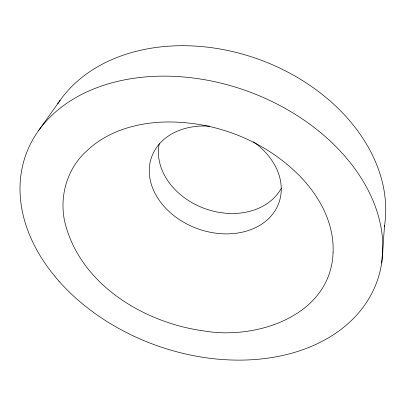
<?xml version="1.0" encoding="UTF-8"?>
<svg xmlns="http://www.w3.org/2000/svg" width="406" height="406" viewBox="0 0 406 406"><rect width="100%" height="100%" fill="white"/><g stroke="black" fill="none" stroke-linecap="round" stroke-linejoin="round"><path stroke-width="0.61" d="M381.686 263.022L384.578 225.457M38.443 130.798L60.21 100.191M253.501 141.887A67.635 51.887 19.9 0 1 255.907 227.446A67.635 51.887 19.9 0 1 153.823 190.866A67.635 51.887 19.9 0 1 209.674 126.185M57.713 103.86A176.706 133.422 19.9 0 1 261.611 60.377A176.706 133.422 19.9 0 1 384.386 226.695M281.414 188.09A65.432 51.395 19.9 0 1 204.781 208.582A65.432 51.395 19.9 0 1 159.243 143.699M333.062 252.496C330.946 315.188 257.49 340.04 204.467 331.012C145.287 323.146 82.53 286.037 65.742 225.65C58.403 199.793 65.909 170.028 85.874 151.753C110.584 127.565 147.373 119.958 180.959 122.399C221.047 124.972 260.535 140.857 290.691 167.495C315.081 188.551 334.544 219.311 333.062 252.496M58.966 281.165A186.653 135.051 19.9 0 0 369.947 296.806A186.653 135.051 19.9 0 0 175.382 76.424A186.653 135.051 19.9 0 0 58.966 281.165"/></g></svg>
